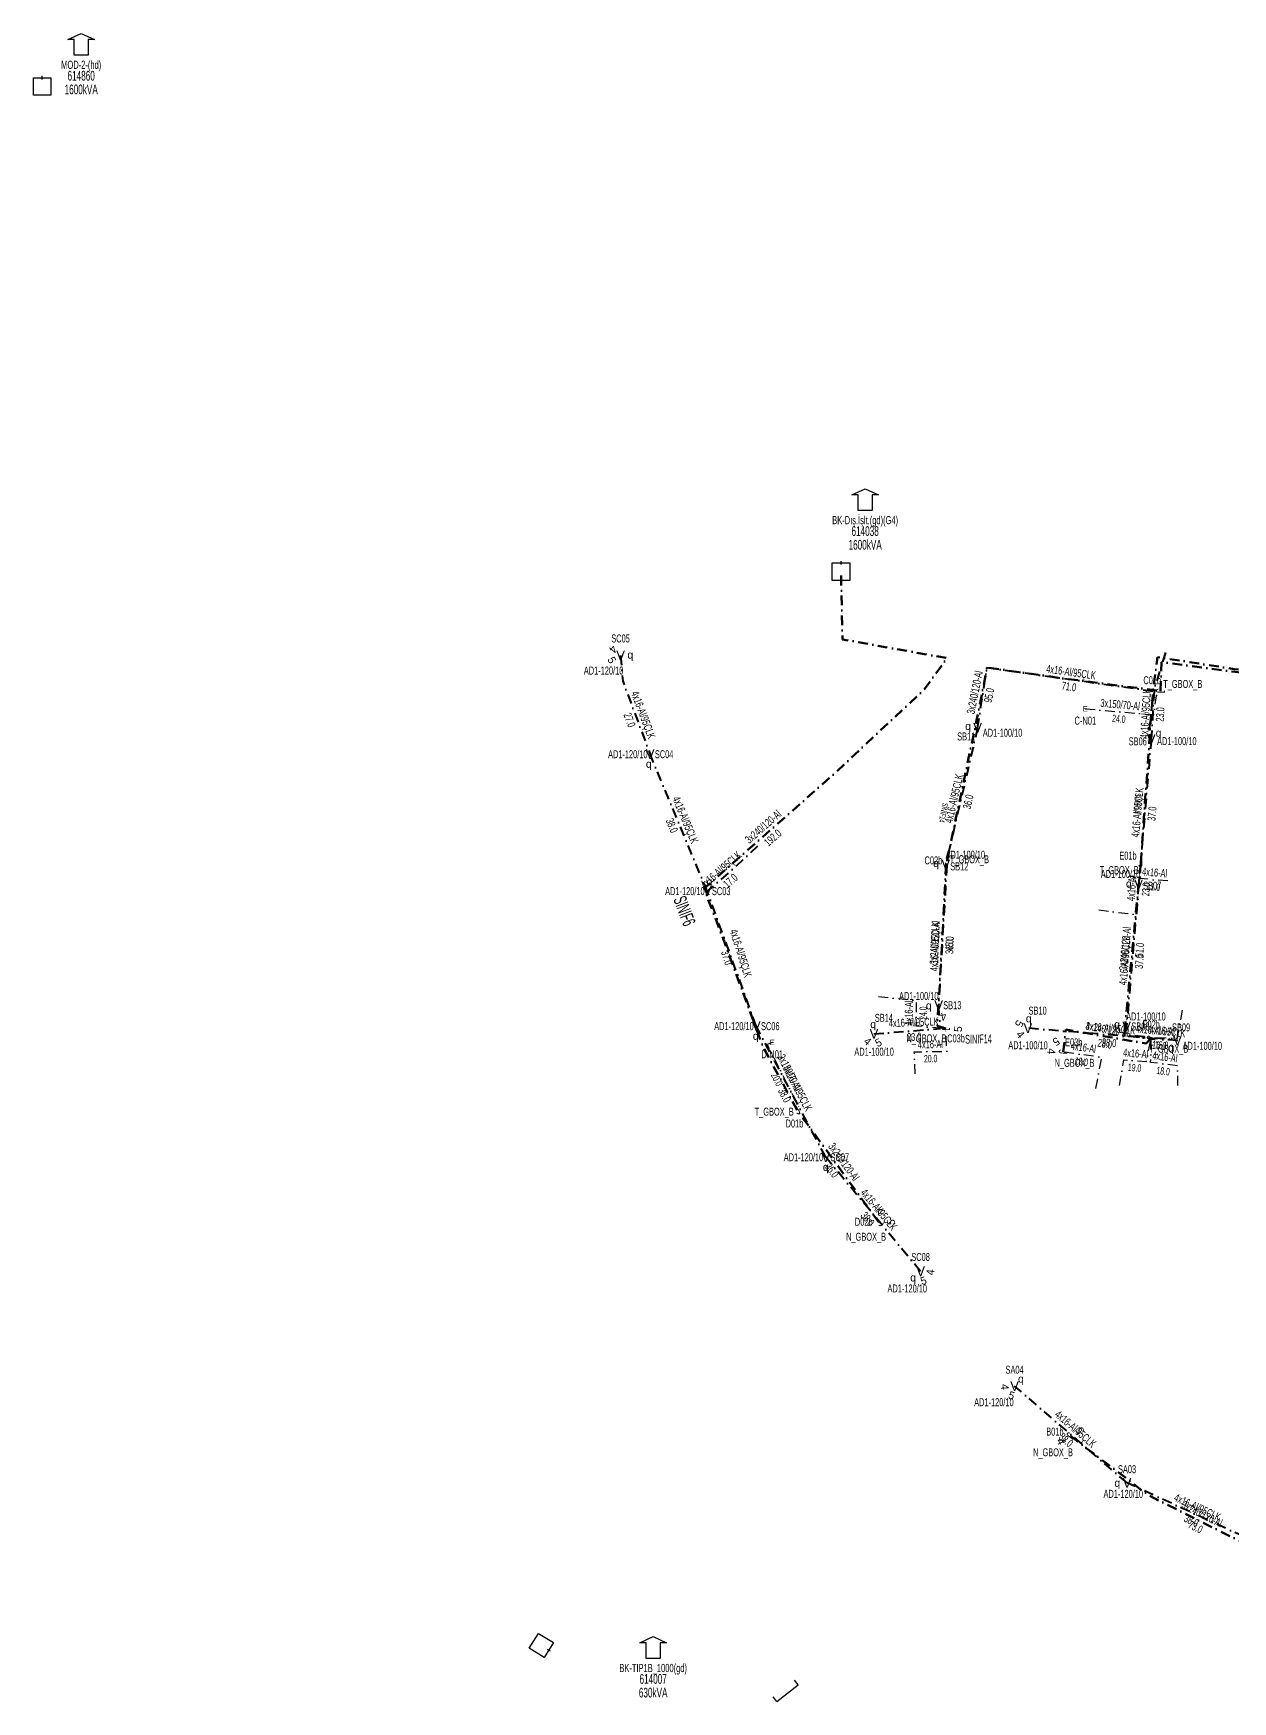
# Model space of a CAD drawing. Header units: millimetres. Extents: x 407682 to 413427, y 4045444 to 4048063.
# Drawn here: x 409579.1 to 409886.3, y 4047310.4 to 4047737.7 of the extents above; entities that cross this region are included whole.
import ezdxf
from ezdxf.enums import TextEntityAlignment as Align

# ---------------------------------------------------------------- set-up
doc = ezdxf.new("R2010")
doc.units = ezdxf.units.MM
doc.linetypes.add('DASHDOT', pattern=[5, 2.5, -1.25, 0, -1.25])
for name, color, linetype, lineweight in [('DIREK_AYD_YENI', 152, 'Continuous', 25), ('DIREK_BOX_YENI', 5, 'Continuous', 25), ('HAT_ABONE_YERALTI_YENI', 30, 'DASHDOT', 30), ('HAT_AYD_YERALTI_YENI', 4, 'DASHDOT', 40), ('HAT_BOX_YERALTI_YENI', 5, 'DASHDOT', 50), ('KULLANICI', 1, 'Continuous', 25), ('NODE_ABONE_YENI', 5, 'Continuous', 25), ('TRAFO_MEVCUT', 5, 'Continuous', 30)]:
    doc.layers.add(name, color=color, linetype=linetype, lineweight=lineweight)
doc.layers.add('NIA_OG', color=6, linetype='Continuous')
doc.styles.add('Direk', font='B_CAD')
doc.styles.get("Standard").update_dxf_attribs({"font": 'Arial'})

# ---------------------------------------------------------------- blocks, each defined once
blk = doc.blocks.new('OG_NIA', base_point=(-43.6726, 128.9236))
at = {"layer": 'NIA_OG'}
for p, q in [((-43.672618, 132.403582), (-45.232618, 132.403582)), ((-43.672618, 125.443582), (-43.672618, 132.403582)), ((-43.672618, 125.443582), (-45.232618, 125.443582))]:
    blk.add_line(p, q, dxfattribs=at)
blk = doc.blocks.new('MEV_BINA_KARE')
at = {"layer": 'TRAFO_MEVCUT', "linetype": 'Continuous'}
for p, q in [((-2.25, -2.25), (-2.25, 2.25)), ((-2.25, 2.25), (2.25, 2.25)), ((0, 1.8), (0, 2.7)), ((2.25, 2.25), (2.25, -2.25)), ((2.25, -2.25), (-2.25, -2.25))]:
    blk.add_line(p, q, dxfattribs=at)
blk = doc.blocks.new('MEV_MOD')
at = {"layer": 'TRAFO_MEVCUT', "linetype": 'Continuous'}
for p, q in [((-3.4, 2), (0, 3.6)), ((-1.8, 2), (-3.4, 2)), ((-1.8, -2), (-1.8, 2)), ((0, 3.6), (3.4, 2)), ((3.4, 2), (1.8, 2)), ((1.8, 2), (1.8, -2)), ((1.8, -2), (-1.8, -2))]:
    blk.add_line(p, q, dxfattribs=at)
blk = doc.blocks.new('MEV_BETKOSK')
at = {"layer": 'TRAFO_MEVCUT', "linetype": 'Continuous'}
for p, q in [((-3.4, 2), (0, 3.6)), ((-1.8, 2), (-3.4, 2)), ((-1.8, -2), (-1.8, 2)), ((0, 3.6), (3.4, 2)), ((3.4, 2), (1.8, 2)), ((1.8, 2), (1.8, -2)), ((1.8, -2), (-1.8, -2))]:
    blk.add_line(p, q, dxfattribs=at)

msp = doc.modelspace()

# ---------------------------------------------------------------- linework, layer by layer
at = {"layer": 'HAT_ABONE_YERALTI_YENI', "flags": 128}
for points in [[(409848.597232, 4047564.734127), (409866.106791, 4047563.146858), (409866.801221, 4047568.057471), (409867.852366, 4047569.269407)], [(409852.042, 4047513.209), (409861.857641, 4047511.944192), (409862.777488, 4047525.225792)], [(409869.734, 4047520.64), (409862.690048, 4047521.210014), (409862.777488, 4047525.225792)], [(409795.643, 4047491.022), (409805.300428, 4047489.989915), (409805.216601, 4047483.535188), (409812.82988, 4047482.846272)], [(409873.392, 4047487.518), (409872.090264, 4047480.244692), (409864.352974, 4047480.57162), (409865.468079, 4047480.358167)], [(409805.042, 4047471.195), (409804.797463, 4047476.828977), (409813.096398, 4047476.996632), (409812.82988, 4047482.846272)], [(409857.337, 4047468.195), (409858.468274, 4047474.795896), (409864.243998, 4047474.359992), (409865.468079, 4047480.358167)], [(409872.319, 4047468.189), (409872.19924, 4047473.270233), (409865.333757, 4047474.14204), (409865.468079, 4047480.358167)], [(409768.3995, 4047479.266954), (409767.142085, 4047478.680161), (409775.273366, 4047462.585255), (409774.751963, 4047461.932389)], [(409851.297, 4047467.482), (409852.801526, 4047475.449751), (409842.918304, 4047476.840964)]]:
    msp.add_lwpolyline(points, dxfattribs=at)
at = {"layer": 'HAT_AYD_YERALTI_YENI', "flags": 128}
for points in [[(409729.558485, 4047578.34776), (409730.103364, 4047571.918181), (409737.129635, 4047553.08247)], [(409869.12, 4047579.106), (409866.271089, 4047569.856065), (409865.483, 4047556.921)], [(409821.004875, 4047559.823038), (409823.393073, 4047575.28034), (409865.977511, 4047569.24475), (409864.887752, 4047558.347158), (409865.483, 4047556.921)], [(409821.004875, 4047559.823038), (409812.846953, 4047524.828284)], [(409865.483, 4047556.921), (409862.247, 4047519.717)], [(409751.752025, 4047518.008467), (409737.129635, 4047553.08247)], [(409764.629359, 4047529.510489), (409758.627499, 4047523.955049), (409754.312112, 4047520.234887), (409751.752025, 4047518.008467)], [(409812.846953, 4047524.828284), (409811.022972, 4047488.743037)], [(409862.247, 4047519.717), (409859.167856, 4047483.342715)], [(409764.324355, 4047483.419487), (409751.752025, 4047518.008467)], [(409794.460141, 4047481.435737), (409811.469512, 4047482.809556), (409811.022972, 4047488.743037)], [(409782.125233, 4047449.846749), (409764.324355, 4047483.419487)], [(409872.196546, 4047479.727032), (409833.887317, 4047482.912482)], [(409859.167856, 4047483.342715), (409858.409092, 4047481.291413), (409863.903484, 4047480.71908), (409871.534584, 4047479.95597), (409872.196546, 4047479.727032)], [(409806.406774, 4047420.616511), (409782.125233, 4047449.846749)], [(409859.286777, 4047366.433542), (409830.475602, 4047391.210874)], [(409893.796, 4047350.524), (409859.286777, 4047366.433542)]]:
    msp.add_lwpolyline(points, dxfattribs=at)
at = {"layer": 'HAT_BOX_YERALTI_YENI', "flags": 128}
for points in [[(409862.777488, 4047525.225792), (409865.926191, 4047569.222056), (409867.057541, 4047577.935844), (409886.724793, 4047574.905153), (409908.078524, 4047571.927002), (409914.129986, 4047576.440797), (409925.662034, 4047631.730268), (409935.084274, 4047681.863529), (409929.187, 4047684.671)], [(409867.852366, 4047569.269407), (409868.129912, 4047576.663323), (409908.07268, 4047571.404784), (409914.469947, 4047576.106724), (409923.640841, 4047616.433004), (409936.346012, 4047682.328393), (409929.187, 4047684.671)], [(409774.751963, 4047461.932389), (409765.900049, 4047478.461051), (409756.059887, 4047505.155477), (409750.938019, 4047518.668492), (409783.666103, 4047547.511768), (409807.313879, 4047569.633881), (409813.198578, 4047577.698099), (409786.393288, 4047582.495279), (409786.017, 4047599.858)], [(409813.189612, 4047525.888521), (409820.760087, 4047561.820607), (409823.451793, 4047575.279134), (409842.29373, 4047572.587429), (409867.852366, 4047569.269407)], [(409812.82988, 4047482.846272), (409810.679612, 4047483.484808), (409813.189612, 4047525.888521)], [(409862.777488, 4047525.225792), (409858.531234, 4047480.995931), (409865.468079, 4047480.358167)], [(409842.918304, 4047476.840964), (409843.639256, 4047482.524656), (409864.209267, 4047478.978102), (409865.468079, 4047480.358167)], [(409795.682336, 4047433.219475), (409774.751963, 4047461.932389)], [(409844.783716, 4047378.444616), (409864.851011, 4047363.218127), (409890.460353, 4047350.358968), (409897.652764, 4047345.999931), (409900.961, 4047355.888)]]:
    msp.add_lwpolyline(points, dxfattribs=at)

# ---------------------------------------------------------------- block references
at = {"layer": 'NIA_OG', "rotation": 307.836453}
msp.add_blockref('OG_NIA', (409772.336884, 4047312.529243), dxfattribs=at)
at = {"layer": 'TRAFO_MEVCUT'}
for name, p in [('MEV_MOD', (409591.393, 4047734.128)), ('MEV_MOD', (409591.393, 4047734.128)), ('MEV_BINA_KARE', (409581.393, 4047724.128)), ('MEV_BINA_KARE', (409581.393, 4047724.128)), ('MEV_BETKOSK', (409737.90358, 4047323.458629)), ('MEV_BETKOSK', (409737.90358, 4047323.458629))]:
    msp.add_blockref(name, p, dxfattribs=at)
at = {"layer": 'TRAFO_MEVCUT', "linetype": 'Continuous', "lineweight": 20}
for name, p in [('MEV_BETKOSK', (409792.202843, 4047617.486315)), ('MEV_BETKOSK', (409792.202843, 4047617.486315)), ('MEV_BINA_KARE', (409786.017, 4047599.858)), ('MEV_BINA_KARE', (409786.017, 4047599.858))]:
    msp.add_blockref(name, p, dxfattribs=at)
at = {"layer": 'TRAFO_MEVCUT', "rotation": 238.516568}
msp.add_blockref('MEV_BINA_KARE', (409709.237, 4047324.796), dxfattribs=at)
msp.add_blockref('MEV_BINA_KARE', (409709.237, 4047324.796), dxfattribs=at)

# ---------------------------------------------------------------- texts
at = {"layer": 'DIREK_AYD_YENI', "width": 0.53}
for s, p in [('SC05', (409729.554839, 4047582.732956)), ('AD1-120/10', (409725.20192, 4047574.513638)), ('SB11', (409818.090723, 4047557.633299)), ('AD1-100/10', (409827.399825, 4047558.585471)), ('SB06', (409862.024592, 4047556.383028)), ('AD1-100/10', (409872.026291, 4047556.437184)), ('AD1-120/10', (409731.401963, 4047553.08263)), ('SC04', (409740.709914, 4047553.08263)), ('AD1-100/10', (409817.855834, 4047527.354223)), ('SB12', (409816.312823, 4047524.340695)), ('AD1-100/10', (409857.607745, 4047522.397322)), ('AD1-120/10', (409746.024353, 4047518.008627)), ('SC03', (409755.332303, 4047518.009267)), ('SB07', (409865.734183, 4047519.417745)), ('AD1-100/10', (409805.936572, 4047491.157198)), ('SB13', (409814.522707, 4047488.786108)), ('AD1-120/10', (409758.596683, 4047483.419647)), ('SC06', (409767.904633, 4047483.419647)), ('SB14', (409796.998178, 4047485.555431)), ('SB10', (409836.377795, 4047487.401537)), ('AD1-100/10', (409864.122029, 4047485.902918)), ('SB08', (409862.706248, 4047483.342875)), ('SB09', (409873.131686, 4047483.099792)), ('AD1-100/10', (409794.497703, 4047476.875861)), ('AD1-100/10', (409833.924879, 4047478.527606)), ('AD1-100/10', (409878.559788, 4047478.384281)), ('AD1-120/10', (409776.397561, 4047449.846909)), ('SC07', (409785.705512, 4047449.846909)), ('SC08', (409806.406095, 4047424.301707)), ('AD1-120/10', (409802.983279, 4047416.231635)), ('SA04', (409830.478231, 4047395.42107)), ('AD1-120/10', (409825.17777, 4047387.09931)), ('SA03', (409859.286777, 4047369.933542)), ('AD1-120/10', (409858.320411, 4047363.623666))]:
    msp.add_text(s, height=2.05, dxfattribs=at).set_placement(p, align=Align.MIDDLE_CENTER)
at = {"layer": 'DIREK_AYD_YENI', "color": 32, "style": 'Direk'}
for s, rotation, p in [('4', 229.844002, (409727.647756, 4047579.959937)), ('5', 297.344001, (409727.337823, 4047577.19943)), ('5', 242.746736, (409831.66484, 4047484.057293)), ('4', 319.617664, (409792.840428, 4047479.531392)), ('5', 387.117663, (409795.599689, 4047479.210556)), ('4', 310.246735, (409831.979144, 4047481.297281)), ('4', 444.716393, (409808.896151, 4047420.386297)), ('5', 377.216393, (409807.146727, 4047418.228527)), ('4', 274.304787, (409827.982655, 4047391.023219)), ('5', 341.804787, (409829.694963, 4047388.835879))]:
    msp.add_text(s, height=2, rotation=rotation, dxfattribs=at).set_placement(p, align=Align.MIDDLE_CENTER)
at = {"layer": 'DIREK_AYD_YENI', "style": 'Direk'}
for p in [(409729.558485, 4047578.34776), (409821.004875, 4047559.823038), (409865.483, 4047556.921), (409737.129635, 4047553.08247), (409812.846953, 4047524.828284), (409751.752025, 4047518.008467), (409862.247, 4047519.717), (409811.022972, 4047488.743037), (409764.324355, 4047483.419487), (409859.167856, 4047483.342715), (409794.460141, 4047481.435737), (409833.887317, 4047482.912482), (409872.196546, 4047479.727032), (409782.125233, 4047449.846749), (409806.406774, 4047420.616511), (409830.475602, 4047391.210874), (409859.286777, 4047366.433542)]:
    msp.add_text('V', height=2.5, dxfattribs=at).set_placement(p, align=Align.MIDDLE_CENTER)
at = {"layer": 'DIREK_AYD_YENI', "color": 4, "style": 'Direk'}
for p in [(409732.049555, 4047578.558868), (409818.550414, 4047560.298031), (409867.365694, 4047558.567146), (409736.793326, 4047550.60651), (409810.371332, 4047525.176562), (409752.321974, 4047520.443947), (409859.756155, 4047519.930754), (409808.523161, 4047488.712272), (409794.258876, 4047483.927622), (409834.09448, 4047485.403884), (409856.727768, 4047483.886748), (409764.176392, 4047480.925185), (409870.494681, 4047477.897048), (409782.125233, 4047447.348065), (409804.483732, 4047419.019041), (409832.10569, 4047393.106346), (409856.786777, 4047366.434857)]:
    msp.add_text('q', height=2, dxfattribs=at).set_placement(p, align=Align.MIDDLE_CENTER)
at = {"layer": 'DIREK_BOX_YENI', "width": 0.53}
for s, p in [('C01b', (409865.731709, 4047572.040317)), ('T_GBOX_B', (409873.561298, 4047571.073533)), ('C02b', (409809.687679, 4047525.888681)), ('T_GBOX_B', (409818.911179, 4047526.15505)), ('E01b', (409859.51131, 4047527.086584)), ('T_GBOX_B', (409857.280355, 4047523.39365)), ('E02b', (409865.468079, 4047483.858167)), ('N_GBOX_B', (409807.895867, 4047480.298592)), ('C03b', (409815.477649, 4047480.290933)), ('E03b', (409845.641581, 4047479.286527)), ('T_GBOX_B', (409869.977145, 4047477.6316)), ('N_GBOX_B', (409845.832155, 4047474.029809)), ('T_GBOX_B', (409768.900844, 4047461.520785)), ('D01b', (409774.090761, 4047458.495412)), ('D02b', (409791.830404, 4047433.330049)), ('N_GBOX_B', (409792.444097, 4047429.481269)), ('B01b', (409840.799406, 4047379.56272)), ('N_GBOX_B', (409840.313604, 4047374.267161))]:
    msp.add_text(s, height=2.05, dxfattribs=at).set_placement(p, align=Align.MIDDLE_CENTER)
at = {"layer": 'DIREK_BOX_YENI', "style": 'Direk', "width": 0.8}
for rotation, p in [(269.483836, (409867.852366, 4047569.269407)), (269.479144, (409812.82988, 4047482.846272)), (261.869898, (409865.468079, 4047480.358167)), (265.877702, (409842.918304, 4047476.840964)), (31.429566, (409774.751963, 4047461.932389)), (36.869898, (409795.682336, 4047433.219475)), (231.632515, (409844.783716, 4047378.444616))]:
    msp.add_text('J', height=2.25, rotation=rotation, dxfattribs=at).set_placement(p, align=Align.MIDDLE_CENTER)
for p in [(409813.189612, 4047525.888521), (409862.777488, 4047525.225792)]:
    msp.add_text('J', height=2.25, dxfattribs=at).set_placement(p, align=Align.MIDDLE_CENTER)
at = {"layer": 'DIREK_BOX_YENI', "color": 32, "style": 'Direk'}
for s, rotation, p in [('4', 190.694441, (409812.281013, 4047485.839545)), ('5', 86.168484, (409816.007685, 4047482.673866)), ('5', 213.705866, (409841.133851, 4047479.454676)), ('4', 266.949356, (409839.895915, 4047476.987594)), ('4', 174.239516, (409795.965723, 4047436.023001)), ('5', 89.348616, (409798.847332, 4047433.222349)), ('4', 299.669562, (409842.350811, 4047377.058624)), ('5', 119.669562, (409847.21662, 4047379.830608))]:
    msp.add_text(s, height=2, rotation=rotation, dxfattribs=at).set_placement(p, align=Align.MIDDLE_CENTER)
at = {"layer": 'HAT_ABONE_YERALTI_YENI', "lineweight": 30, "width": 0.53}
for s, rotation, p in [('3x150/70-Al', 354.820206, (409857.42875, 4047564.787021)), ('4x16-Al', 355.373562, (409866.280584, 4047521.772238)), ('4x16-Al', 86.03818, (409861.469595, 4047518.64372)), ('4x16-Al', 449.255941, (409804.408586, 4047486.773589)), ('4x16-Al', 1.157333, (409808.929762, 4047477.762631)), ('4x16-Al', 357.580491, (409868.257502, 4047481.257398)), ('4x16-Al', 351.987398, (409847.978397, 4047476.98706)), ('4x16-Al', 355.683972, (409861.420105, 4047475.425533)), ('4x16-Al', 352.763078, (409868.873575, 4047474.549365)), ('3x150/70-Al', 296.803286, (409771.966401, 4047471.015998))]:
    msp.add_text(s, height=2.05, rotation=rotation, dxfattribs=at).set_placement(p, align=Align.CENTER)
for s, rotation, p in [('24.0', 354.820206, (409857.275272, 4047563.093963)), ('23.0', 86.03818, (409863.165533, 4047518.526264)), ('11.0', 355.373562, (409866.143464, 4047520.077777)), ('24.0', 449.255941, (409806.108443, 4047486.751513)), ('20.0', 1.157333, (409808.964099, 4047476.062978)), ('16.0', 357.580491, (409868.185735, 4047479.558914)), ('18.0', 351.987398, (409847.741433, 4047475.303656)), ('19.0', 355.683972, (409861.292167, 4047473.730354)), ('18.0', 352.763078, (409868.659422, 4047472.862908)), ('20.0', 296.803286, (409770.449049, 4047470.249419))]:
    msp.add_text(s, height=1.9, rotation=rotation, dxfattribs=at).set_placement(p, align=Align.TOP_CENTER)
at = {"layer": 'HAT_AYD_YERALTI_YENI', "lineweight": 30, "width": 0.53}
for rotation, p in [(351.933068, (409844.804573, 4047573.104134)), (290.456987, (409734.412894, 4047562.797404)), (446.513476, (409865.028618, 4047563.440224)), (437.078566, (409815.927719, 4047541.494236)), (292.631307, (409745.22538, 4047535.872548)), (444.925434, (409862.955741, 4047538.070656)), (400.763605, (409755.914807, 4047522.738766)), (287.58816, (409759.393335, 4047501.788143)), (448.249078, (409811.077374, 4047503.820131)), (445.312614, (409859.721999, 4047500.202952)), (2.218166, (409804.671018, 4047483.396863)), (354.938439, (409854.936808, 4047481.884262)), (354.289407, (409867.803612, 4047481.183307)), (297.933352, (409773.975763, 4047467.031295)), (309.716392, (409794.919838, 4047435.77477)), (319.304786, (409845.435419, 4047379.466668)), (335.249217, (409876.89726, 4047359.250688))]:
    msp.add_text('4x16-Al/95ÇLK', height=2.05, rotation=rotation, dxfattribs=at).set_placement(p, align=Align.CENTER)
for s, rotation, p in [('71.0', 351.933068, (409844.566012, 4047571.420956)), ('27.0', 290.456987, (409732.820105, 4047562.203247)), ('23.0', 446.513476, (409866.725471, 4047563.336841)), ('36.0', 437.078566, (409817.584671, 4047541.114091)), ('38.0', 292.631307, (409743.65628, 4047535.218389)), ('37.0', 444.925434, (409864.649078, 4047537.920288)), ('17.0', 400.763605, (409757.024804, 4047521.451169)), ('37.0', 287.58816, (409757.772804, 4047501.274449)), ('36.0', 448.249078, (409812.77658, 4047503.768189)), ('37.0', 445.312614, (409861.416313, 4047500.06403)), ('23.0', 2.218166, (409804.736816, 4047481.698137)), ('38.0', 354.938439, (409854.786824, 4047480.190891)), ('16.0', 354.289407, (409867.634456, 4047479.491743)), ('38.0', 297.933352, (409772.473825, 4047466.23494)), ('38.0', 309.716392, (409793.612169, 4047434.68849)), ('38.0', 319.304786, (409844.32696, 4047378.177747)), ('38.0', 335.249217, (409876.185517, 4047357.706854))]:
    msp.add_text(s, height=2.05, rotation=rotation, dxfattribs=at).set_placement(p, align=Align.TOP_CENTER)
at = {"layer": 'HAT_BOX_YERALTI_YENI', "lineweight": 30, "width": 0.53}
for rotation, p in [(78.690068, (409821.272447, 4047568.716569)), (41.389743, (409766.74006, 4047533.727825)), (86.612448, (409811.086097, 4047504.736891)), (444.51617, (409859.808251, 4047503.192091)), (350.217593, (409854.068682, 4047481.58902)), (306.090302, (409785.904026, 4047448.076633)), (333.337507, (409878.037106, 4047357.548163))]:
    msp.add_text('3x240/120-Al', height=2.05, rotation=rotation, dxfattribs=at).set_placement(p, align=Align.CENTER)
for s, rotation, p in [('95.0', 78.690068, (409822.939434, 4047568.383172)), ('192.0', 41.389743, (409767.864062, 4047532.452435)), ('45.0', 86.612448, (409812.783127, 4047504.636438)), ('51.0', 444.51617, (409861.500471, 4047503.029631)), ('28.0', 350.217593, (409853.77984, 4047479.913738)), ('36.0', 306.090302, (409784.530274, 4047447.075232)), ('73.0', 333.337507, (409877.274258, 4047356.028932))]:
    msp.add_text(s, height=2.05, rotation=rotation, dxfattribs=at).set_placement(p, align=Align.TOP_CENTER)
at = {"layer": 'KULLANICI', "width": 0.53}
for s, height, rotation, p in [('SINIF14', 1.4957, 258.6318, (409812.2872, 4047538.0934)), ('SINIF14', 1.4957, 258.6318, (409812.2872, 4047538.0934)), ('SINIF14', 1.5086, 266.5891, (409861.9456, 4047540.5205)), ('SINIF14', 1.5086, 266.5891, (409861.9456, 4047540.5205)), ('SINIF6', 3.3345, 290.8858, (409745.9465, 4047512.9371)), ('SINIF6', 3.3345, 290.8858, (409745.9465, 4047512.9371)), ('SINIF14', 2.2885, 1.2454, (409821.2245, 4047480.1227)), ('SINIF14', 2.2885, 1.2454, (409821.2245, 4047480.1227))]:
    msp.add_text(s, height=height, rotation=rotation, dxfattribs=at).set_placement(p, align=Align.MIDDLE_CENTER)
at = {"layer": 'NODE_ABONE_YENI', "style": 'Direk'}
for p in [(409848.597232, 4047564.734127), (409768.3995, 4047479.266954)]:
    msp.add_text('E', height=1.4, dxfattribs=at).set_placement(p, align=Align.MIDDLE_CENTER)
at = {"layer": 'NODE_ABONE_YENI', "width": 0.6}
for s, p in [('C-N01', (409848.597232, 4047562.734127)), ('D-N01', (409768.3995, 4047477.266954))]:
    msp.add_text(s, height=2.1, dxfattribs=at).set_placement(p, align=Align.TOP_CENTER)
at = {"layer": 'TRAFO_MEVCUT', "width": 0.6}
for s, height, p in [('MOD-2-(hd)', 2.1, (409591.393, 4047728.628)), ('MOD-2-(hd)', 2.1, (409591.393, 4047728.628)), ('614860', 2.5, (409591.393, 4047725.628)), ('614860', 2.5, (409591.393, 4047725.628)), ('1600kVA', 2.5, (409591.393, 4047722.128)), ('1600kVA', 2.5, (409591.393, 4047722.128)), ('BK-TIP1B_1000(gd)', 2.1, (409737.90358, 4047317.958629)), ('BK-TIP1B_1000(gd)', 2.1, (409737.90358, 4047317.958629)), ('630kVA', 2.5, (409737.90358, 4047311.458629)), ('630kVA', 2.5, (409737.90358, 4047311.458629)), ('614007', 2.5, (409737.90358, 4047314.958629)), ('614007', 2.5, (409737.90358, 4047314.958629))]:
    msp.add_text(s, height=height, dxfattribs=at).set_placement(p, align=Align.CENTER)
at = {"layer": 'TRAFO_MEVCUT', "linetype": 'Continuous', "width": 0.6}
for s, height, p in [('BK-Dış.İşlt.(gd)(G4)', 2.1, (409792.202843, 4047611.986315)), ('BK-Dış.İşlt.(gd)(G4)', 2.1, (409792.202843, 4047611.986315)), ('614038', 2.5, (409792.202843, 4047608.986315)), ('614038', 2.5, (409792.202843, 4047608.986315)), ('1600kVA', 2.5, (409792.202843, 4047605.486315)), ('1600kVA', 2.5, (409792.202843, 4047605.486315))]:
    msp.add_text(s, height=height, dxfattribs=at).set_placement(p, align=Align.CENTER)

doc.saveas('drawing.dxf')
